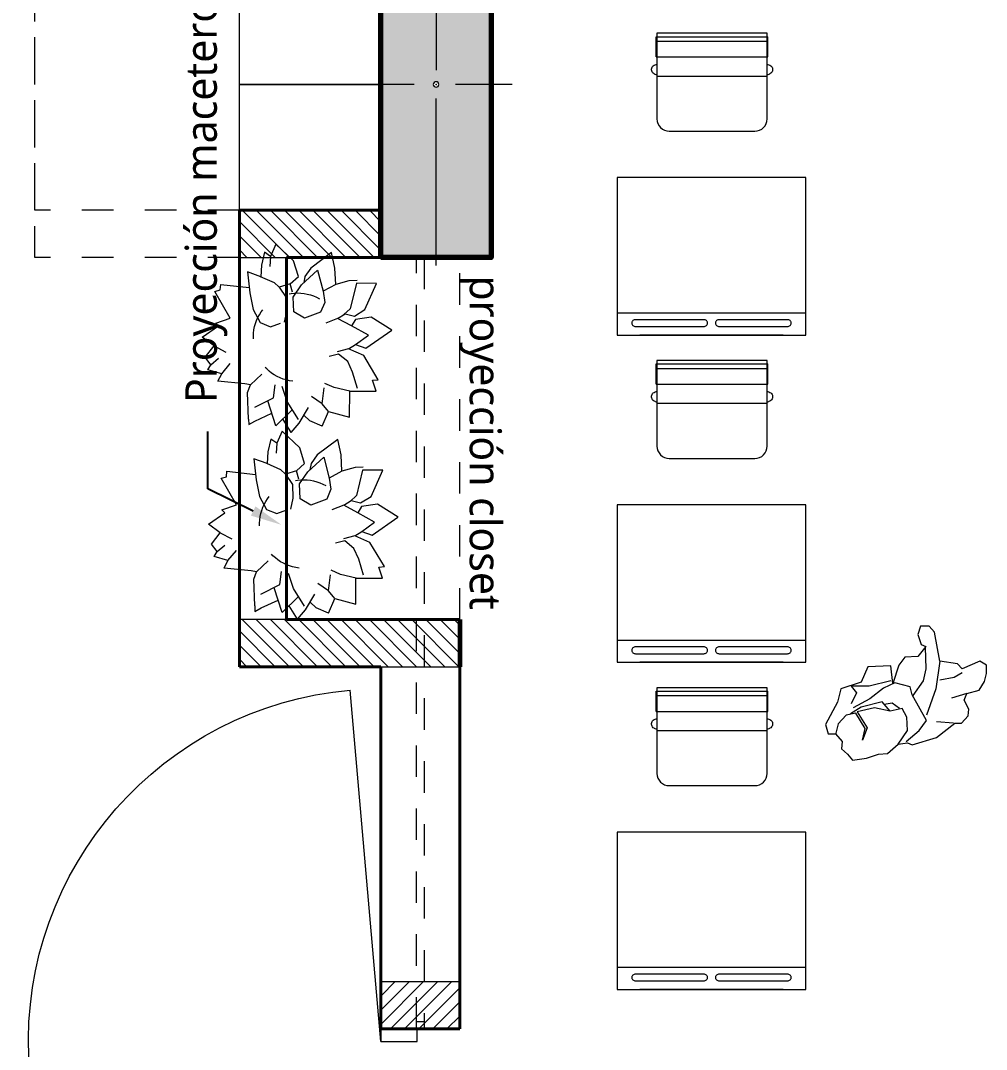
# Model space of a CAD drawing. Header units: millimetres. Extents: x 1 to 121, y 0 to 90.
# Drawn here: x 96.029 to 99.098, y 38.447 to 41.716 of the extents above; entities that cross this region are included whole.
import ezdxf
from ezdxf import colors
from ezdxf.entities.mleader import LeaderData, LeaderLine
from ezdxf.math import Vec2, Vec3

# ---------------------------------------------------------------- set-up
doc = ezdxf.new("R2010")
doc.units = ezdxf.units.MM
doc.linetypes.add('DASHED2', pattern=[0.375, 0.25, -0.125])
for name, color, linetype, lineweight in [('COLUMNAS 50', 32, 'Continuous', 70), ('COLUMNETASSS', 211, 'Continuous', 20), ('Cotas varias El', 253, 'Continuous', 13), ('Equipamiento SR', 23, 'Continuous', 0), ('GRAFO 0 BLANCO', 7, 'Continuous', 0), ('GRAFO01', 7, 'Continuous', 0), ('hatch COLUMNETAS', 251, 'Continuous', 0), ('Letras El', 9, 'Continuous', 5), ('letras sr', 7, 'Continuous', 5), ('muro bajo', 191, 'Continuous', 40), ('Muros el', 144, 'Continuous', 60), ('Puertas El', 21, 'Continuous', 15), ('Vanos', 140, 'Continuous', 5)]:
    doc.layers.add(name, color=color, linetype=linetype, lineweight=lineweight)
doc.layers.add('Mobiliario', color=7, linetype='Continuous', lineweight=0, true_color=0x7f7f7f)
doc.styles.add('Generales', font='trebuc.ttf', dxfattribs={"height": 0.1})

# ---------------------------------------------------------------- blocks, each defined once
blk = doc.blocks.new('A$C5A0F33B4')
at = {"layer": 'Puertas El', "linetype": 'Continuous'}
blk.add_line((1.12, 1.16), (1.2176, 2.2757), dxfattribs=at)
at = {"layer": 'Puertas El', "linetype": 'ByBlock'}
for p, q in [((1.005, 1.16), (1.005, 1.2)), ((1.005, 1.2), (1.12, 1.2)), ((1.12, 1.2), (1.005, 1.2)), ((1.12, 1.2), (1.12, 1.16)), ((1.12, 1.16), (1.005, 1.16)), ((1.005, 0), (1.005, 0.04)), ((1.005, 0.04), (1.12, 0.04)), ((1.12, 0.04), (1.12, 0)), ((1.12, 0), (1.005, 0)), ((1.12, 0), (1.005, 0)), ((1.12, 0), (1.005, 0))]:
    blk.add_line(p, q, dxfattribs=at)
blk.add_arc((1.12, 1.16), 1.12, 270, 85, dxfattribs=at)
blk = doc.blocks.new('Columna 1.10 x0.30')
at = {"true_color": 0xc7c8ca}
h = blk.add_hatch(color=9, dxfattribs=at)
h.dxf.hatch_style = 1
h.paths.add_polyline_path([(-234.8493, 113.8066), (-235.9493, 113.8066), (-235.9493, 113.4566), (-234.8493, 113.4566)])
h.paths.add_polyline_path([(-235.3906, 113.6316, -1), (-235.408, 113.6316, -1)], flags=16)
at = {"layer": 'COLUMNAS 50', "color": 1, "linetype": 'Continuous', "lineweight": 5}
for p, q in [((-235.3993, 113.8732), (-235.3993, 113.6932)), ((-235.9743, 113.6316), (-235.4443, 113.6316)), ((-234.8243, 113.6316), (-235.3543, 113.6316)), ((-235.3993, 113.5616), (-235.3993, 113.3816))]:
    blk.add_line(p, q, dxfattribs=at)
at = {"layer": 'COLUMNAS 50', "linetype": 'Continuous'}
blk.add_lwpolyline([(-235.9493, 113.4566), (-234.8493, 113.4566), (-234.8493, 113.8066), (-235.9493, 113.8066)], close=True, dxfattribs=at)
at = {"layer": 'COLUMNAS 50', "color": 1, "linetype": 'Continuous', "lineweight": 5}
blk.add_circle((-235.3993, 113.6316), 0.00871, dxfattribs=at)
blk.add_point((-235.3993, 113.6316), dxfattribs=at)
blk = doc.blocks.new('A$C4CA21B86')
at = {"layer": 'GRAFO01', "color": 251, "linetype": 'DASHED2', "lineweight": 9, "ltscale": 0.1}
for p, q in [((0.3198, 0.5977), (0.2943, 0.5682)), ((0.3198, 0.5977), (0.3462, 0.5551)), ((0.2206, 0.5784), (0.2008, 0.5316)), ((0.2206, 0.5784), (0.2601, 0.5614)), ((0.2601, 0.5614), (0.2795, 0.5434)), ((0.2943, 0.5682), (0.2645, 0.5182)), ((0.2967, 0.5564), (0.3321, 0.4995)), ((0.3679, 0.5763), (0.3168, 0.5265)), ((0.3679, 0.5763), (0.3932, 0.4975)), ((0.435, 0.5618), (0.3805, 0.5371)), ((0.4544, 0.573), (0.435, 0.5618)), ((0.4553, 0.5552), (0.4544, 0.573)), ((0.1342, 0.5496), (0.1337, 0.467)), ((0.2008, 0.5316), (0.1342, 0.5496)), ((0.2008, 0.5316), (0.2212, 0.507)), ((0.4553, 0.5552), (0.4585, 0.4705)), ((0.2212, 0.507), (0.2147, 0.4566)), ((0.2212, 0.507), (0.2545, 0.4841)), ((0.3321, 0.4995), (0.3483, 0.4523)), ((0.4355, 0.518), (0.3759, 0.4874)), ((0.1337, 0.467), (0.0492, 0.4669)), ((0.0492, 0.4669), (0.0608, 0.4322)), ((0.1092, 0.4579), (0.1248, 0.4067)), ((0.1335, 0.467), (0.183, 0.4555)), ((0.3759, 0.4874), (0.3701, 0.4463)), ((0.4585, 0.4705), (0.4492, 0.4466)), ((0.0608, 0.4322), (0.0433, 0.4303)), ((0.0433, 0.4303), (0.0891, 0.3537)), ((0.183, 0.4555), (0.2123, 0.4422)), ((0.4492, 0.4466), (0.4123, 0.4126)), ((0.4492, 0.4466), (0.4664, 0.4434)), ((0.4664, 0.4434), (0.5525, 0.4351)), ((0.5525, 0.4351), (0.5404, 0.4114)), ((0.1248, 0.4067), (0.1399, 0.3728)), ((0.5404, 0.4114), (0.5135, 0.3788)), ((0.5404, 0.4114), (0.5842, 0.3988)), ((0.5842, 0.3988), (0.5743, 0.3826)), ((0.1399, 0.3728), (0.1693, 0.349)), ((0.5743, 0.3826), (0.55, 0.362)), ((0.5743, 0.3826), (0.5923, 0.3592)), ((0.0824, 0.3301), (0, 0.2732)), ((0.1151, 0.3189), (0.0824, 0.3301)), ((0.0891, 0.3537), (0.1375, 0.3327)), ((0.1375, 0.3327), (0.1151, 0.3189)), ((0.1375, 0.3327), (0.1736, 0.342)), ((0.1693, 0.349), (0.1991, 0.3561)), ((0.5646, 0.3229), (0.5275, 0.3423)), ((0.5923, 0.3592), (0.5646, 0.3229)), ((0.1151, 0.3189), (0.0744, 0.289)), ((0.6024, 0.2956), (0.5502, 0.2595)), ((0.5646, 0.3229), (0.6024, 0.2956)), ((0, 0.2732), (0.0656, 0.2316)), ((0.0744, 0.289), (0.128, 0.2591)), ((0.3855, 0.2619), (0.3535, 0.2504)), ((0.4181, 0.2487), (0.3855, 0.2619)), ((0.0656, 0.2316), (0.1157, 0.2393)), ((0.1157, 0.2393), (0.128, 0.2591)), ((0.128, 0.2591), (0.1725, 0.2355)), ((0.1725, 0.2355), (0.1484, 0.2207)), ((0.1725, 0.2355), (0.2098, 0.2504)), ((0.2263, 0.2162), (0.2768, 0.2352)), ((0.2768, 0.2352), (0.3111, 0.215)), ((0.3344, 0.2132), (0.3421, 0.2475)), ((0.4402, 0.2075), (0.4181, 0.2487)), ((0.5593, 0.2504), (0.5134, 0.2343)), ((0.5134, 0.2343), (0.5617, 0.1499)), ((0.5502, 0.2595), (0.5593, 0.2504)), ((0.0852, 0.2075), (0.0486, 0.1244)), ((0.1187, 0.2282), (0.0852, 0.2075)), ((0.1124, 0.1241), (0.1317, 0.2048)), ((0.1484, 0.2207), (0.1187, 0.2282)), ((0.1317, 0.2048), (0.1524, 0.2232)), ((0.213, 0.1848), (0.2263, 0.2162)), ((0.3111, 0.215), (0.3129, 0.168)), ((0.3356, 0.1692), (0.3344, 0.2132)), ((0.4511, 0.1546), (0.4402, 0.2075)), ((0.2184, 0.1494), (0.213, 0.1848)), ((0.3129, 0.168), (0.2864, 0.1294)), ((0.3578, 0.1363), (0.3356, 0.1692)), ((0.1781, 0.1274), (0.2184, 0.1494)), ((0.2356, 0.0825), (0.2184, 0.1494)), ((0.3149, 0.1524), (0.3228, 0.1259)), ((0.3228, 0.1259), (0.3578, 0.1363)), ((0.3737, 0.122), (0.3578, 0.1363)), ((0.4582, 0.088), (0.4511, 0.1546)), ((0.5435, 0.1276), (0.4529, 0.1378)), ((0.5449, 0.145), (0.5435, 0.1276)), ((0.5617, 0.1499), (0.5449, 0.145)), ((0.0486, 0.1244), (0.1124, 0.1241)), ((0.1104, 0.1147), (0.1365, 0.1159)), ((0.1365, 0.1159), (0.1781, 0.1274)), ((0.1781, 0.1274), (0.1811, 0.0755)), ((0.2864, 0.1294), (0.2356, 0.0825)), ((0.2574, 0.0758), (0.2763, 0.1025)), ((0.2763, 0.1025), (0.2798, 0.1229)), ((0.3228, 0.1259), (0.2968, 0.1027)), ((0.2968, 0.1027), (0.3122, 0.0528)), ((0.4182, 0.1021), (0.3737, 0.122)), ((0.4134, 0.0661), (0.4158, 0.1031)), ((0.4158, 0.1031), (0.4582, 0.088)), ((0.1811, 0.0755), (0.1912, 0.0267)), ((0.1912, 0.0267), (0.2574, 0.0758)), ((0.3851, 0.0386), (0.3871, 0.0702)), ((0.404, 0.0255), (0.4134, 0.0661)), ((0.3122, 0.0528), (0.3685, 0)), ((0.3685, 0), (0.3851, 0.0386)), ((0.3851, 0.0386), (0.404, 0.0255))]:
    blk.add_line(p, q, dxfattribs=at)
at = {"layer": 'GRAFO01', "color": 251, "linetype": 'DASHED2', "lineweight": 9, "ltscale": 0.1, "extrusion": (0, 0, -1)}
blk.add_ellipse((0.2992, 0.2952), major_axis=(0.0994, 0.0994), ratio=1, start_param=-0.678369, end_param=2.877304, dxfattribs=at)
blk = doc.blocks.new('A$C3A47622C')
at = {"layer": 'Mobiliario', "linetype": 'Continuous'}
for p, q in [((0.0251, 0.3696), (0.0111, 0.3696)), ((0.0111, 0.015), (0.0111, 0.3696)), ((0.0752, 0.3696), (0.0251, 0.3696)), ((0.0251, 0.015), (0.0251, 0.3696)), ((0.0752, 0.015), (0.0752, 0.3696)), ((0.0983, 0.3673), (0.0987, 0.37)), ((0.0987, 0.37), (0.0997, 0.3732)), ((0.0997, 0.3732), (0.1012, 0.3762)), ((0.1012, 0.3762), (0.1031, 0.3788)), ((0.1031, 0.3788), (0.1053, 0.381)), ((0.1053, 0.381), (0.1079, 0.3828)), ((0.1079, 0.3828), (0.1107, 0.384)), ((0.1107, 0.384), (0.1136, 0.3846)), ((0.1136, 0.3846), (0.1165, 0.3846)), ((0.1165, 0.3846), (0.1194, 0.384)), ((0.1194, 0.384), (0.1222, 0.3828)), ((0.1222, 0.3828), (0.1248, 0.381)), ((0.1248, 0.381), (0.127, 0.3788)), ((0.127, 0.3788), (0.1289, 0.3762)), ((0.1289, 0.3762), (0.1297, 0.3747)), ((0.1297, 0.3747), (0.1333, 0.3673)), ((0.0752, 0.015), (0.0108, 0.015)), ((0.0987, 0.0146), (0.0983, 0.0173)), ((0.0997, 0.0113), (0.0987, 0.0146)), ((0.1012, 0.0084), (0.0997, 0.0113)), ((0.1031, 0.0057), (0.1012, 0.0084)), ((0.1053, 0.0035), (0.1031, 0.0057)), ((0.1079, 0.0018), (0.1053, 0.0035)), ((0.1107, 0.0006), (0.1079, 0.0018)), ((0.1136, 0), (0.1107, 0.0006)), ((0.1165, 0), (0.1136, 0)), ((0.1194, 0.0006), (0.1165, 0)), ((0.1222, 0.0018), (0.1194, 0.0006)), ((0.1248, 0.0035), (0.1222, 0.0018)), ((0.127, 0.0057), (0.1248, 0.0035)), ((0.1289, 0.0084), (0.127, 0.0057)), ((0.1297, 0.0099), (0.1289, 0.0084)), ((0.1333, 0.0173), (0.1297, 0.0099))]:
    blk.add_line(p, q, dxfattribs=at)
at = {"layer": 'Mobiliario'}
blk.add_line((0.1361, 0.0173), (0.1361, 0.3673), dxfattribs=at)
at = {"layer": 'Mobiliario', "linetype": 'Continuous'}
blk.add_lwpolyline([(0, 0.0173), (0.2722, 0.0173, 0.414214), (0.3111, 0.0562), (0.3111, 0.3284, 0.414214), (0.2722, 0.3673), (0, 0.3673), (0, 0.0173)], format="xyb", dxfattribs=at)

msp = doc.modelspace()

# ---------------------------------------------------------------- hatches: boundary and pattern name
at = {"layer": 'GRAFO 0 BLANCO'}
h = msp.add_hatch(dxfattribs=at)
h.set_pattern_fill('ANSI31', color=256, scale=0.01, angle=270)
h.set_pattern_definition([(315, (-74.441678, 291.313678), (0.0224506403, 0.0224506403), [])])
h.paths.add_polyline_path([(96.7241, 40.9628), (97.1741, 40.9628), (97.1741, 41.1128), (96.7241, 41.1128)])
h = msp.add_hatch(dxfattribs=at)
h.set_pattern_fill('ANSI31', color=256, scale=0.01, angle=270)
h.set_pattern_definition([(315, (-74.441676, 290.01368), (0.0224506403, 0.0224506403), [])])
h.paths.add_polyline_path([(96.7241, 39.6628), (97.4241, 39.6628), (97.4241, 39.8128), (96.7241, 39.8128)])
h = msp.add_hatch(dxfattribs=at)
h.set_pattern_fill('ANSI31', color=256, scale=0.01, angle=180)
h.set_pattern_definition([(225, (-52.554074, 176.167638), (0.0224506403, -0.0224506403), [])])
h.paths.add_polyline_path([(97.4242, 38.5128), (97.1742, 38.5128), (97.1742, 38.6628), (97.4242, 38.6628)])
at = {"layer": 'hatch COLUMNETAS'}
h = msp.add_hatch(dxfattribs=at)
h.set_pattern_fill('ANSI31', color=256, scale=0.01, angle=270)
h.set_pattern_definition([(315, (-74.441678, 291.313678), (0.0224506403, 0.0224506403), [])])
h.paths.add_polyline_path([(96.7241, 40.9628), (97.1741, 40.9628), (97.1741, 41.1128), (96.7241, 41.1128)])
h = msp.add_hatch(dxfattribs=at)
h.set_pattern_fill('ANSI31', color=256, scale=0.01, angle=270)
h.set_pattern_definition([(315, (-74.441676, 290.01368), (0.0224506403, 0.0224506403), [])])
h.paths.add_polyline_path([(96.7241, 39.6628), (97.4241, 39.6628), (97.4241, 39.8128), (96.7241, 39.8128)])
h = msp.add_hatch(dxfattribs=at)
h.set_pattern_fill('ANSI31', color=256, scale=0.01, angle=180)
h.set_pattern_definition([(225, (-52.554074, 176.167638), (0.0224506403, -0.0224506403), [])])
h.paths.add_polyline_path([(97.4242, 38.5128), (97.1742, 38.5128), (97.1742, 38.6628), (97.4242, 38.6628)])

# ---------------------------------------------------------------- linework, layer by layer
at = {"layer": 'COLUMNETASSS'}
for points in [[(97.1741, 40.9628), (97.1741, 41.1128), (96.7241, 41.1128), (96.7241, 40.9628)], [(97.1741, 40.9628), (97.1741, 41.1128), (96.7241, 41.1128), (96.7241, 40.9628)], [(97.4241, 39.6628), (97.4241, 39.8128), (96.7241, 39.8128), (96.7241, 39.6628)], [(97.4241, 39.6628), (97.4241, 39.8128), (96.7241, 39.8128), (96.7241, 39.6628)], [(97.4242, 38.5128), (97.1742, 38.5128), (97.1742, 38.6628), (97.4242, 38.6628)], [(97.4242, 38.5128), (97.1742, 38.5128), (97.1742, 38.6628), (97.4242, 38.6628)]]:
    msp.add_lwpolyline(points, close=True, dxfattribs=at)
at = {"layer": 'Equipamiento SR', "linetype": 'Continuous'}
for p, q in [((97.9241, 41.2166), (97.9241, 40.7166)), ((98.5241, 41.2166), (97.9241, 41.2166)), ((98.5241, 40.7166), (98.5241, 41.2166)), ((97.9241, 40.7871), (98.5241, 40.7871)), ((97.972, 40.7592), (97.9712, 40.7574)), ((97.9731, 40.7608), (97.972, 40.7592)), ((97.9745, 40.7623), (97.9731, 40.7608)), ((97.9762, 40.7635), (97.9745, 40.7623)), ((97.9781, 40.7644), (97.9762, 40.7635)), ((97.9802, 40.7651), (97.9781, 40.7644)), ((97.9824, 40.7654), (97.9802, 40.7651)), ((97.9835, 40.7654), (97.9824, 40.7654)), ((98.1988, 40.7654), (97.9835, 40.7654)), ((98.1999, 40.7654), (98.1988, 40.7654)), ((98.2021, 40.7651), (98.1999, 40.7654)), ((98.2042, 40.7644), (98.2021, 40.7651)), ((98.2061, 40.7635), (98.2042, 40.7644)), ((98.2078, 40.7623), (98.2061, 40.7635)), ((98.2092, 40.7608), (98.2078, 40.7623)), ((98.2103, 40.7592), (98.2092, 40.7608)), ((98.2111, 40.7574), (98.2103, 40.7592)), ((98.2379, 40.7592), (98.2372, 40.7574)), ((98.239, 40.7608), (98.2379, 40.7592)), ((98.2405, 40.7623), (98.239, 40.7608)), ((98.2422, 40.7635), (98.2405, 40.7623)), ((98.2441, 40.7644), (98.2422, 40.7635)), ((98.2462, 40.7651), (98.2441, 40.7644)), ((98.2484, 40.7654), (98.2462, 40.7651)), ((98.2495, 40.7654), (98.2484, 40.7654)), ((98.4648, 40.7654), (98.2495, 40.7654)), ((98.4659, 40.7654), (98.4648, 40.7654)), ((98.4681, 40.7651), (98.4659, 40.7654)), ((98.4702, 40.7644), (98.4681, 40.7651)), ((98.4721, 40.7635), (98.4702, 40.7644)), ((98.4738, 40.7623), (98.4721, 40.7635)), ((98.4752, 40.7608), (98.4738, 40.7623)), ((98.4763, 40.7592), (98.4752, 40.7608)), ((98.4771, 40.7574), (98.4763, 40.7592)), ((98.5091, 40.7871), (98.5091, 40.7867)), ((97.9712, 40.7574), (97.9708, 40.7555)), ((97.9708, 40.7555), (97.9708, 40.7536)), ((97.9708, 40.7536), (97.9712, 40.7517)), ((97.9712, 40.7517), (97.972, 40.75)), ((97.972, 40.75), (97.9731, 40.7483)), ((97.9731, 40.7483), (97.9745, 40.7469)), ((97.9745, 40.7469), (97.9762, 40.7456)), ((97.9762, 40.7456), (97.9781, 40.7447)), ((97.9781, 40.7447), (97.9802, 40.744)), ((97.9802, 40.744), (97.9824, 40.7437)), ((97.9824, 40.7437), (97.9835, 40.7437)), ((97.9835, 40.7437), (98.1988, 40.7437)), ((98.1988, 40.7437), (98.1999, 40.7437)), ((98.1999, 40.7437), (98.2021, 40.744)), ((98.2021, 40.744), (98.2042, 40.7447)), ((98.2042, 40.7447), (98.2061, 40.7456)), ((98.2061, 40.7456), (98.2078, 40.7469)), ((98.2078, 40.7469), (98.2092, 40.7483)), ((98.2092, 40.7483), (98.2103, 40.75)), ((98.2103, 40.75), (98.2111, 40.7517)), ((98.2115, 40.7555), (98.2111, 40.7574)), ((98.2111, 40.7517), (98.2115, 40.7536)), ((98.2115, 40.7536), (98.2115, 40.7555)), ((98.2372, 40.7574), (98.2368, 40.7555)), ((98.2368, 40.7555), (98.2368, 40.7536)), ((98.2368, 40.7536), (98.2372, 40.7517)), ((98.2372, 40.7517), (98.2379, 40.75)), ((98.2379, 40.75), (98.239, 40.7483)), ((98.239, 40.7483), (98.2405, 40.7469)), ((98.2405, 40.7469), (98.2422, 40.7456)), ((98.2422, 40.7456), (98.2441, 40.7447)), ((98.2441, 40.7447), (98.2462, 40.744)), ((98.2462, 40.744), (98.2484, 40.7437)), ((98.2484, 40.7437), (98.2495, 40.7437)), ((98.2495, 40.7437), (98.4648, 40.7437)), ((98.4648, 40.7437), (98.4659, 40.7437)), ((98.4659, 40.7437), (98.4681, 40.744)), ((98.4681, 40.744), (98.4702, 40.7447)), ((98.4702, 40.7447), (98.4721, 40.7456)), ((98.4721, 40.7456), (98.4738, 40.7469)), ((98.4738, 40.7469), (98.4752, 40.7483)), ((98.4752, 40.7483), (98.4763, 40.75)), ((98.4763, 40.75), (98.4771, 40.7517)), ((98.4774, 40.7555), (98.4771, 40.7574)), ((98.4771, 40.7517), (98.4774, 40.7536)), ((98.4774, 40.7536), (98.4774, 40.7555)), ((97.9241, 40.7166), (98.5241, 40.7166)), ((98.4521, 40.7166), (97.9961, 40.7166)), ((97.9241, 40.1772), (97.9241, 39.6772)), ((98.5241, 40.1772), (97.9241, 40.1772)), ((98.5241, 39.6772), (98.5241, 40.1772)), ((97.9241, 39.7477), (98.5241, 39.7477)), ((98.5091, 39.7477), (98.5091, 39.7472)), ((97.9712, 39.7179), (97.9708, 39.7161)), ((97.9708, 39.7161), (97.9708, 39.7142)), ((97.9708, 39.7142), (97.9712, 39.7123)), ((97.972, 39.7197), (97.9712, 39.7179)), ((97.9712, 39.7123), (97.972, 39.7105)), ((97.9731, 39.7214), (97.972, 39.7197)), ((97.9745, 39.7228), (97.9731, 39.7214)), ((97.9762, 39.724), (97.9745, 39.7228)), ((97.9781, 39.725), (97.9762, 39.724)), ((97.9802, 39.7256), (97.9781, 39.725)), ((97.9824, 39.726), (97.9802, 39.7256)), ((97.9835, 39.726), (97.9824, 39.726)), ((98.1988, 39.726), (97.9835, 39.726)), ((98.1999, 39.726), (98.1988, 39.726)), ((98.2021, 39.7256), (98.1999, 39.726)), ((98.2042, 39.725), (98.2021, 39.7256)), ((98.2061, 39.724), (98.2042, 39.725)), ((98.2078, 39.7228), (98.2061, 39.724)), ((98.2092, 39.7214), (98.2078, 39.7228)), ((98.2103, 39.7197), (98.2092, 39.7214)), ((98.2111, 39.7179), (98.2103, 39.7197)), ((98.2103, 39.7105), (98.2111, 39.7123)), ((98.2115, 39.7161), (98.2111, 39.7179)), ((98.2111, 39.7123), (98.2115, 39.7142)), ((98.2115, 39.7142), (98.2115, 39.7161)), ((98.2372, 39.7179), (98.2368, 39.7161)), ((98.2368, 39.7161), (98.2368, 39.7142)), ((98.2368, 39.7142), (98.2372, 39.7123)), ((98.2379, 39.7197), (98.2372, 39.7179)), ((98.2372, 39.7123), (98.2379, 39.7105)), ((98.239, 39.7214), (98.2379, 39.7197)), ((98.2405, 39.7228), (98.239, 39.7214)), ((98.2422, 39.724), (98.2405, 39.7228)), ((98.2441, 39.725), (98.2422, 39.724)), ((98.2462, 39.7256), (98.2441, 39.725)), ((98.2484, 39.726), (98.2462, 39.7256)), ((98.2495, 39.726), (98.2484, 39.726)), ((98.4648, 39.726), (98.2495, 39.726)), ((98.4659, 39.726), (98.4648, 39.726)), ((98.4681, 39.7256), (98.4659, 39.726)), ((98.4702, 39.725), (98.4681, 39.7256)), ((98.4721, 39.724), (98.4702, 39.725)), ((98.4738, 39.7228), (98.4721, 39.724)), ((98.4752, 39.7214), (98.4738, 39.7228)), ((98.4763, 39.7197), (98.4752, 39.7214)), ((98.4771, 39.7179), (98.4763, 39.7197)), ((98.4763, 39.7105), (98.4771, 39.7123)), ((98.4774, 39.7161), (98.4771, 39.7179)), ((98.4771, 39.7123), (98.4774, 39.7142)), ((98.4774, 39.7142), (98.4774, 39.7161)), ((97.972, 39.7105), (97.9731, 39.7089)), ((97.9731, 39.7089), (97.9745, 39.7074)), ((97.9745, 39.7074), (97.9762, 39.7062)), ((97.9762, 39.7062), (97.9781, 39.7053)), ((97.9781, 39.7053), (97.9802, 39.7046)), ((97.9802, 39.7046), (97.9824, 39.7043)), ((97.9824, 39.7043), (97.9835, 39.7043)), ((97.9835, 39.7043), (98.1988, 39.7043)), ((98.1988, 39.7043), (98.1999, 39.7043)), ((98.1999, 39.7043), (98.2021, 39.7046)), ((98.2021, 39.7046), (98.2042, 39.7053)), ((98.2042, 39.7053), (98.2061, 39.7062)), ((98.2061, 39.7062), (98.2078, 39.7074)), ((98.2078, 39.7074), (98.2092, 39.7089)), ((98.2092, 39.7089), (98.2103, 39.7105)), ((98.2379, 39.7105), (98.239, 39.7089)), ((98.239, 39.7089), (98.2405, 39.7074)), ((98.2405, 39.7074), (98.2422, 39.7062)), ((98.2422, 39.7062), (98.2441, 39.7053)), ((98.2441, 39.7053), (98.2462, 39.7046)), ((98.2462, 39.7046), (98.2484, 39.7043)), ((98.2484, 39.7043), (98.2495, 39.7043)), ((98.2495, 39.7043), (98.4648, 39.7043)), ((98.4648, 39.7043), (98.4659, 39.7043)), ((98.4659, 39.7043), (98.4681, 39.7046)), ((98.4681, 39.7046), (98.4702, 39.7053)), ((98.4702, 39.7053), (98.4721, 39.7062)), ((98.4721, 39.7062), (98.4738, 39.7074)), ((98.4738, 39.7074), (98.4752, 39.7089)), ((98.4752, 39.7089), (98.4763, 39.7105)), ((97.9241, 39.6772), (98.5241, 39.6772)), ((98.4521, 39.6772), (97.9961, 39.6772)), ((97.9241, 39.1378), (97.9241, 38.6378)), ((98.5241, 39.1378), (97.9241, 39.1378)), ((98.5241, 38.6378), (98.5241, 39.1378)), ((97.9241, 38.7082), (98.5241, 38.7082)), ((98.5091, 38.7082), (98.5091, 38.7078)), ((97.9712, 38.6785), (97.9708, 38.6767)), ((97.9708, 38.6767), (97.9708, 38.6748)), ((97.9708, 38.6748), (97.9712, 38.6729)), ((97.972, 38.6803), (97.9712, 38.6785)), ((97.9712, 38.6729), (97.972, 38.6711)), ((97.9731, 38.682), (97.972, 38.6803)), ((97.972, 38.6711), (97.9731, 38.6695)), ((97.9745, 38.6834), (97.9731, 38.682)), ((97.9731, 38.6695), (97.9745, 38.668)), ((97.9762, 38.6846), (97.9745, 38.6834)), ((97.9745, 38.668), (97.9762, 38.6668)), ((97.9781, 38.6856), (97.9762, 38.6846)), ((97.9762, 38.6668), (97.9781, 38.6658)), ((97.9802, 38.6862), (97.9781, 38.6856)), ((97.9781, 38.6658), (97.9802, 38.6652)), ((97.9824, 38.6866), (97.9802, 38.6862)), ((97.9835, 38.6866), (97.9824, 38.6866)), ((98.1988, 38.6866), (97.9835, 38.6866)), ((98.1999, 38.6866), (98.1988, 38.6866)), ((98.2021, 38.6862), (98.1999, 38.6866)), ((98.2042, 38.6856), (98.2021, 38.6862)), ((98.2021, 38.6652), (98.2042, 38.6658)), ((98.2061, 38.6846), (98.2042, 38.6856)), ((98.2042, 38.6658), (98.2061, 38.6668)), ((98.2078, 38.6834), (98.2061, 38.6846)), ((98.2061, 38.6668), (98.2078, 38.668)), ((98.2092, 38.682), (98.2078, 38.6834)), ((98.2078, 38.668), (98.2092, 38.6695)), ((98.2103, 38.6803), (98.2092, 38.682)), ((98.2092, 38.6695), (98.2103, 38.6711)), ((98.2111, 38.6785), (98.2103, 38.6803)), ((98.2103, 38.6711), (98.2111, 38.6729)), ((98.2115, 38.6767), (98.2111, 38.6785)), ((98.2111, 38.6729), (98.2115, 38.6748)), ((98.2115, 38.6748), (98.2115, 38.6767)), ((98.2372, 38.6785), (98.2368, 38.6767)), ((98.2368, 38.6767), (98.2368, 38.6748)), ((98.2368, 38.6748), (98.2372, 38.6729)), ((98.2379, 38.6803), (98.2372, 38.6785)), ((98.2372, 38.6729), (98.2379, 38.6711)), ((98.239, 38.682), (98.2379, 38.6803)), ((98.2379, 38.6711), (98.239, 38.6695)), ((98.2405, 38.6834), (98.239, 38.682)), ((98.239, 38.6695), (98.2405, 38.668)), ((98.2422, 38.6846), (98.2405, 38.6834)), ((98.2405, 38.668), (98.2422, 38.6668)), ((98.2441, 38.6856), (98.2422, 38.6846)), ((98.2422, 38.6668), (98.2441, 38.6658)), ((98.2462, 38.6862), (98.2441, 38.6856)), ((98.2441, 38.6658), (98.2462, 38.6652)), ((98.2484, 38.6866), (98.2462, 38.6862)), ((98.2495, 38.6866), (98.2484, 38.6866)), ((98.4648, 38.6866), (98.2495, 38.6866)), ((98.4659, 38.6866), (98.4648, 38.6866)), ((98.4681, 38.6862), (98.4659, 38.6866)), ((98.4702, 38.6856), (98.4681, 38.6862)), ((98.4681, 38.6652), (98.4702, 38.6658)), ((98.4721, 38.6846), (98.4702, 38.6856)), ((98.4702, 38.6658), (98.4721, 38.6668)), ((98.4738, 38.6834), (98.4721, 38.6846)), ((98.4721, 38.6668), (98.4738, 38.668)), ((98.4752, 38.682), (98.4738, 38.6834)), ((98.4738, 38.668), (98.4752, 38.6695)), ((98.4763, 38.6803), (98.4752, 38.682)), ((98.4752, 38.6695), (98.4763, 38.6711)), ((98.4771, 38.6785), (98.4763, 38.6803)), ((98.4763, 38.6711), (98.4771, 38.6729)), ((98.4774, 38.6767), (98.4771, 38.6785)), ((98.4771, 38.6729), (98.4774, 38.6748)), ((98.4774, 38.6748), (98.4774, 38.6767)), ((97.9241, 38.6378), (98.5241, 38.6378)), ((97.9802, 38.6652), (97.9824, 38.6649)), ((97.9824, 38.6649), (97.9835, 38.6649)), ((97.9835, 38.6649), (98.1988, 38.6649)), ((98.4521, 38.6378), (97.9961, 38.6378)), ((98.1988, 38.6649), (98.1999, 38.6649)), ((98.1999, 38.6649), (98.2021, 38.6652)), ((98.2462, 38.6652), (98.2484, 38.6649)), ((98.2484, 38.6649), (98.2495, 38.6649)), ((98.2495, 38.6649), (98.4648, 38.6649)), ((98.4648, 38.6649), (98.4659, 38.6649)), ((98.4659, 38.6649), (98.4681, 38.6652))]:
    msp.add_line(p, q, dxfattribs=at)
at = {"layer": 'Equipamiento SR'}
for p, q in [((98.8879, 39.7914), (98.8793, 39.7658)), ((98.9157, 39.7914), (98.8879, 39.7914)), ((98.9328, 39.7722), (98.9157, 39.7914)), ((98.8793, 39.7658), (98.89, 39.7337)), ((98.95, 39.6802), (98.9328, 39.7722)), ((98.905, 39.7273), (98.8793, 39.6952)), ((98.89, 39.7337), (98.905, 39.7273)), ((98.9029, 39.7251), (98.905, 39.6567)), ((98.8387, 39.6931), (98.8194, 39.6674)), ((98.8793, 39.6952), (98.8387, 39.6931)), ((98.95, 39.6802), (98.9371, 39.5925)), ((99.0056, 39.6717), (98.95, 39.6802)), ((99.0762, 39.6802), (99.0206, 39.6567)), ((99.0976, 39.6674), (99.0762, 39.6802)), ((98.7209, 39.6631), (98.6995, 39.6139)), ((98.7937, 39.6653), (98.7209, 39.6631)), ((98.8001, 39.6096), (98.7937, 39.6653)), ((98.8194, 39.6674), (98.8001, 39.6096)), ((98.905, 39.6567), (98.8964, 39.6182)), ((99.0206, 39.6567), (99.0056, 39.6717)), ((99.0976, 39.6417), (99.0976, 39.6674)), ((98.6995, 39.6139), (98.6353, 39.5925)), ((98.7937, 39.6182), (98.7252, 39.6011)), ((98.8964, 39.6182), (98.8643, 39.5711)), ((98.9949, 39.6289), (98.95, 39.6203)), ((99.0206, 39.6439), (98.9949, 39.6289)), ((99.0741, 39.5883), (99.0912, 39.6161)), ((99.0912, 39.6161), (99.0976, 39.6417)), ((98.6353, 39.5925), (98.6246, 39.5498)), ((98.7252, 39.6011), (98.6674, 39.6011)), ((98.6674, 39.6011), (98.6845, 39.5797)), ((98.7702, 39.5947), (98.7274, 39.5604)), ((98.8065, 39.6118), (98.7702, 39.5947)), ((98.8558, 39.5989), (98.8065, 39.6118)), ((98.8622, 39.5733), (98.8558, 39.5989)), ((98.9371, 39.5925), (98.9071, 39.5091)), ((99.0356, 39.5776), (99.0741, 39.5883)), ((98.6246, 39.5498), (98.5861, 39.4792)), ((98.6845, 39.5797), (98.6674, 39.5455)), ((98.7274, 39.5604), (98.6738, 39.5326)), ((98.7659, 39.5519), (98.6995, 39.5348)), ((98.7916, 39.5219), (98.7659, 39.5519)), ((98.9071, 39.492), (98.8622, 39.5733)), ((99.0356, 39.5776), (98.9863, 39.5626)), ((99.027, 39.5562), (99.0356, 39.5776)), ((99.042, 39.5284), (99.027, 39.5562)), ((98.6824, 39.5155), (98.6524, 39.5091)), ((98.6995, 39.5348), (98.6653, 39.5134)), ((98.7124, 39.4663), (98.6824, 39.5155)), ((98.7423, 39.5326), (98.6867, 39.5198)), ((98.6867, 39.5198), (98.7188, 39.4685)), ((98.7916, 39.5219), (98.7423, 39.5326)), ((98.798, 39.5476), (98.7723, 39.5433)), ((98.8301, 39.5305), (98.7916, 39.5219)), ((98.8215, 39.5305), (98.798, 39.5476)), ((98.8451, 39.5027), (98.8301, 39.5305)), ((99.0398, 39.507), (99.042, 39.5284)), ((98.6524, 39.5091), (98.6268, 39.4813)), ((98.8472, 39.4599), (98.8451, 39.5027)), ((98.8836, 39.4599), (98.9071, 39.492)), ((98.9928, 39.4834), (98.9392, 39.4877)), ((98.9392, 39.4385), (98.997, 39.4834)), ((98.997, 39.4834), (99.0184, 39.4834)), ((99.0184, 39.4834), (99.0398, 39.507)), ((98.5861, 39.4792), (98.5946, 39.4492)), ((98.6268, 39.4813), (98.6182, 39.4471)), ((98.7188, 39.4685), (98.7038, 39.43)), ((98.7038, 39.43), (98.7124, 39.4663)), ((98.8172, 39.4171), (98.8472, 39.4599)), ((98.8429, 39.4257), (98.8836, 39.4599)), ((98.5946, 39.4492), (98.6182, 39.4492)), ((98.6182, 39.4492), (98.6396, 39.4257)), ((98.6396, 39.4257), (98.6375, 39.4022)), ((98.8172, 39.4171), (98.8472, 39.4214)), ((98.8472, 39.4214), (98.8622, 39.415)), ((98.8622, 39.415), (98.9392, 39.4385)), ((98.6375, 39.4022), (98.6567, 39.3851)), ((98.6567, 39.3851), (98.6717, 39.3658)), ((98.7166, 39.3722), (98.7552, 39.3851)), ((98.7552, 39.3851), (98.783, 39.3872)), ((98.783, 39.3872), (98.8172, 39.4171)), ((98.6717, 39.3658), (98.7166, 39.3722))]:
    msp.add_line(p, q, dxfattribs=at)
for points in [[(97.1741, 41.5128), (96.7241, 41.5128), (96.7241, 41.9128), (97.1741, 41.9128)], [(97.1741, 41.5128), (96.7241, 41.5128), (96.7241, 41.9128), (97.1741, 41.9128)], [(97.1741, 41.1128), (96.7241, 41.1128), (96.7241, 41.5128), (97.1741, 41.5128)], [(97.1741, 41.1128), (96.7241, 41.1128), (96.7241, 41.5128), (97.1741, 41.5128)]]:
    msp.add_lwpolyline(points, dxfattribs=at)
at = {"layer": 'GRAFO01', "color": 251, "linetype": 'DASHED2', "lineweight": 9, "ltscale": 0.4}
for p, q in [((96.0741, 41.1128), (96.0741, 45.1128)), ((96.0741, 40.9628), (96.0741, 45.1128)), ((96.7241, 41.1128), (96.0741, 41.1128)), ((96.7241, 40.9628), (96.0741, 40.9628))]:
    msp.add_line(p, q, dxfattribs=at)
at = {"layer": 'Mobiliario', "linetype": 'Continuous', "lineweight": 0}
for p, q in [((97.9241, 41.2166), (97.9241, 40.7166)), ((98.5241, 41.2166), (97.9241, 41.2166)), ((98.5241, 40.7166), (98.5241, 41.2166)), ((97.9241, 40.7871), (98.5241, 40.7871)), ((97.9719, 40.7592), (97.9712, 40.7574)), ((97.9731, 40.7608), (97.9719, 40.7592)), ((97.9745, 40.7623), (97.9731, 40.7608)), ((97.9762, 40.7635), (97.9745, 40.7623)), ((97.9781, 40.7644), (97.9762, 40.7635)), ((97.9802, 40.7651), (97.9781, 40.7644)), ((97.9824, 40.7654), (97.9802, 40.7651)), ((97.9835, 40.7654), (97.9824, 40.7654)), ((98.1988, 40.7654), (97.9835, 40.7654)), ((98.1999, 40.7654), (98.1988, 40.7654)), ((98.2021, 40.7651), (98.1999, 40.7654)), ((98.2042, 40.7644), (98.2021, 40.7651)), ((98.2061, 40.7635), (98.2042, 40.7644)), ((98.2078, 40.7623), (98.2061, 40.7635)), ((98.2092, 40.7608), (98.2078, 40.7623)), ((98.2103, 40.7592), (98.2092, 40.7608)), ((98.2111, 40.7574), (98.2103, 40.7592)), ((98.2379, 40.7592), (98.2372, 40.7574)), ((98.239, 40.7608), (98.2379, 40.7592)), ((98.2405, 40.7623), (98.239, 40.7608)), ((98.2422, 40.7635), (98.2405, 40.7623)), ((98.2441, 40.7644), (98.2422, 40.7635)), ((98.2462, 40.7651), (98.2441, 40.7644)), ((98.2483, 40.7654), (98.2462, 40.7651)), ((98.2494, 40.7654), (98.2483, 40.7654)), ((98.4648, 40.7654), (98.2494, 40.7654)), ((98.4659, 40.7654), (98.4648, 40.7654)), ((98.4681, 40.7651), (98.4659, 40.7654)), ((98.4701, 40.7644), (98.4681, 40.7651)), ((98.4721, 40.7635), (98.4701, 40.7644)), ((98.4738, 40.7623), (98.4721, 40.7635)), ((98.4752, 40.7608), (98.4738, 40.7623)), ((98.4763, 40.7592), (98.4752, 40.7608)), ((98.477, 40.7574), (98.4763, 40.7592)), ((98.5091, 40.7871), (98.5091, 40.7867)), ((97.9712, 40.7574), (97.9708, 40.7555)), ((97.9708, 40.7555), (97.9708, 40.7536)), ((97.9708, 40.7536), (97.9712, 40.7517)), ((97.9712, 40.7517), (97.9719, 40.75)), ((97.9719, 40.75), (97.9731, 40.7483)), ((97.9731, 40.7483), (97.9745, 40.7469)), ((97.9745, 40.7469), (97.9762, 40.7456)), ((97.9762, 40.7456), (97.9781, 40.7447)), ((97.9781, 40.7447), (97.9802, 40.744)), ((97.9802, 40.744), (97.9824, 40.7437)), ((97.9824, 40.7437), (97.9835, 40.7437)), ((97.9835, 40.7437), (98.1988, 40.7437)), ((98.1988, 40.7437), (98.1999, 40.7437)), ((98.1999, 40.7437), (98.2021, 40.744)), ((98.2021, 40.744), (98.2042, 40.7447)), ((98.2042, 40.7447), (98.2061, 40.7456)), ((98.2061, 40.7456), (98.2078, 40.7469)), ((98.2078, 40.7469), (98.2092, 40.7483)), ((98.2092, 40.7483), (98.2103, 40.75)), ((98.2103, 40.75), (98.2111, 40.7517)), ((98.2114, 40.7555), (98.2111, 40.7574)), ((98.2111, 40.7517), (98.2114, 40.7536)), ((98.2114, 40.7536), (98.2114, 40.7555)), ((98.2372, 40.7574), (98.2368, 40.7555)), ((98.2368, 40.7555), (98.2368, 40.7536)), ((98.2368, 40.7536), (98.2372, 40.7517)), ((98.2372, 40.7517), (98.2379, 40.75)), ((98.2379, 40.75), (98.239, 40.7483)), ((98.239, 40.7483), (98.2405, 40.7469)), ((98.2405, 40.7469), (98.2422, 40.7456)), ((98.2422, 40.7456), (98.2441, 40.7447)), ((98.2441, 40.7447), (98.2462, 40.744)), ((98.2462, 40.744), (98.2483, 40.7437)), ((98.2483, 40.7437), (98.2494, 40.7437)), ((98.2494, 40.7437), (98.4648, 40.7437)), ((98.4648, 40.7437), (98.4659, 40.7437)), ((98.4659, 40.7437), (98.4681, 40.744)), ((98.4681, 40.744), (98.4701, 40.7447)), ((98.4701, 40.7447), (98.4721, 40.7456)), ((98.4721, 40.7456), (98.4738, 40.7469)), ((98.4738, 40.7469), (98.4752, 40.7483)), ((98.4752, 40.7483), (98.4763, 40.75)), ((98.4763, 40.75), (98.477, 40.7517)), ((98.4774, 40.7555), (98.477, 40.7574)), ((98.477, 40.7517), (98.4774, 40.7536)), ((98.4774, 40.7536), (98.4774, 40.7555)), ((97.9241, 40.7166), (98.5241, 40.7166)), ((98.4521, 40.7166), (97.9961, 40.7166)), ((97.9241, 40.1772), (97.9241, 39.6772)), ((98.5241, 40.1772), (97.9241, 40.1772)), ((98.5241, 39.6772), (98.5241, 40.1772)), ((97.9241, 39.7477), (98.5241, 39.7477)), ((98.5091, 39.7477), (98.5091, 39.7472)), ((97.9712, 39.7179), (97.9708, 39.7161)), ((97.9708, 39.7161), (97.9708, 39.7142)), ((97.9708, 39.7142), (97.9712, 39.7123)), ((97.9719, 39.7197), (97.9712, 39.7179)), ((97.9712, 39.7123), (97.9719, 39.7105)), ((97.9731, 39.7214), (97.9719, 39.7197)), ((97.9745, 39.7228), (97.9731, 39.7214)), ((97.9762, 39.724), (97.9745, 39.7228)), ((97.9781, 39.725), (97.9762, 39.724)), ((97.9802, 39.7256), (97.9781, 39.725)), ((97.9824, 39.726), (97.9802, 39.7256)), ((97.9835, 39.726), (97.9824, 39.726)), ((98.1988, 39.726), (97.9835, 39.726)), ((98.1999, 39.726), (98.1988, 39.726)), ((98.2021, 39.7256), (98.1999, 39.726)), ((98.2042, 39.725), (98.2021, 39.7256)), ((98.2061, 39.724), (98.2042, 39.725)), ((98.2078, 39.7228), (98.2061, 39.724)), ((98.2092, 39.7214), (98.2078, 39.7228)), ((98.2103, 39.7197), (98.2092, 39.7214)), ((98.2111, 39.7179), (98.2103, 39.7197)), ((98.2103, 39.7105), (98.2111, 39.7123)), ((98.2114, 39.7161), (98.2111, 39.7179)), ((98.2111, 39.7123), (98.2114, 39.7142)), ((98.2114, 39.7142), (98.2114, 39.7161)), ((98.2372, 39.7179), (98.2368, 39.7161)), ((98.2368, 39.7161), (98.2368, 39.7142)), ((98.2368, 39.7142), (98.2372, 39.7123)), ((98.2379, 39.7197), (98.2372, 39.7179)), ((98.2372, 39.7123), (98.2379, 39.7105)), ((98.239, 39.7214), (98.2379, 39.7197)), ((98.2405, 39.7228), (98.239, 39.7214)), ((98.2422, 39.724), (98.2405, 39.7228)), ((98.2441, 39.725), (98.2422, 39.724)), ((98.2462, 39.7256), (98.2441, 39.725)), ((98.2483, 39.726), (98.2462, 39.7256)), ((98.2494, 39.726), (98.2483, 39.726)), ((98.4648, 39.726), (98.2494, 39.726)), ((98.4659, 39.726), (98.4648, 39.726)), ((98.4681, 39.7256), (98.4659, 39.726)), ((98.4701, 39.725), (98.4681, 39.7256)), ((98.4721, 39.724), (98.4701, 39.725)), ((98.4738, 39.7228), (98.4721, 39.724)), ((98.4752, 39.7214), (98.4738, 39.7228)), ((98.4763, 39.7197), (98.4752, 39.7214)), ((98.477, 39.7179), (98.4763, 39.7197)), ((98.4763, 39.7105), (98.477, 39.7123)), ((98.4774, 39.7161), (98.477, 39.7179)), ((98.477, 39.7123), (98.4774, 39.7142)), ((98.4774, 39.7142), (98.4774, 39.7161)), ((97.9719, 39.7105), (97.9731, 39.7089)), ((97.9731, 39.7089), (97.9745, 39.7074)), ((97.9745, 39.7074), (97.9762, 39.7062)), ((97.9762, 39.7062), (97.9781, 39.7053)), ((97.9781, 39.7053), (97.9802, 39.7046)), ((97.9802, 39.7046), (97.9824, 39.7043)), ((97.9824, 39.7043), (97.9835, 39.7043)), ((97.9835, 39.7043), (98.1988, 39.7043)), ((98.1988, 39.7043), (98.1999, 39.7043)), ((98.1999, 39.7043), (98.2021, 39.7046)), ((98.2021, 39.7046), (98.2042, 39.7053)), ((98.2042, 39.7053), (98.2061, 39.7062)), ((98.2061, 39.7062), (98.2078, 39.7074)), ((98.2078, 39.7074), (98.2092, 39.7089)), ((98.2092, 39.7089), (98.2103, 39.7105)), ((98.2379, 39.7105), (98.239, 39.7089)), ((98.239, 39.7089), (98.2405, 39.7074)), ((98.2405, 39.7074), (98.2422, 39.7062)), ((98.2422, 39.7062), (98.2441, 39.7053)), ((98.2441, 39.7053), (98.2462, 39.7046)), ((98.2462, 39.7046), (98.2483, 39.7043)), ((98.2483, 39.7043), (98.2494, 39.7043)), ((98.2494, 39.7043), (98.4648, 39.7043)), ((98.4648, 39.7043), (98.4659, 39.7043)), ((98.4659, 39.7043), (98.4681, 39.7046)), ((98.4681, 39.7046), (98.4701, 39.7053)), ((98.4701, 39.7053), (98.4721, 39.7062)), ((98.4721, 39.7062), (98.4738, 39.7074)), ((98.4738, 39.7074), (98.4752, 39.7089)), ((98.4752, 39.7089), (98.4763, 39.7105)), ((97.9241, 39.6772), (98.5241, 39.6772)), ((98.4521, 39.6772), (97.9961, 39.6772)), ((97.9241, 39.1378), (97.9241, 38.6378)), ((98.5241, 39.1378), (97.9241, 39.1378)), ((98.5241, 38.6378), (98.5241, 39.1378)), ((97.9241, 38.7082), (98.5241, 38.7082)), ((98.5091, 38.7082), (98.5091, 38.7078)), ((97.9712, 38.6785), (97.9708, 38.6767)), ((97.9708, 38.6767), (97.9708, 38.6748)), ((97.9708, 38.6748), (97.9712, 38.6729)), ((97.9719, 38.6803), (97.9712, 38.6785)), ((97.9712, 38.6729), (97.9719, 38.6711)), ((97.9731, 38.682), (97.9719, 38.6803)), ((97.9719, 38.6711), (97.9731, 38.6695)), ((97.9745, 38.6834), (97.9731, 38.682)), ((97.9731, 38.6695), (97.9745, 38.668)), ((97.9762, 38.6846), (97.9745, 38.6834)), ((97.9745, 38.668), (97.9762, 38.6668)), ((97.9781, 38.6856), (97.9762, 38.6846)), ((97.9762, 38.6668), (97.9781, 38.6658)), ((97.9802, 38.6862), (97.9781, 38.6856)), ((97.9781, 38.6658), (97.9802, 38.6652)), ((97.9824, 38.6866), (97.9802, 38.6862)), ((97.9835, 38.6866), (97.9824, 38.6866)), ((98.1988, 38.6866), (97.9835, 38.6866)), ((98.1999, 38.6866), (98.1988, 38.6866)), ((98.2021, 38.6862), (98.1999, 38.6866)), ((98.2042, 38.6856), (98.2021, 38.6862)), ((98.2021, 38.6652), (98.2042, 38.6658)), ((98.2061, 38.6846), (98.2042, 38.6856)), ((98.2042, 38.6658), (98.2061, 38.6668)), ((98.2078, 38.6834), (98.2061, 38.6846)), ((98.2061, 38.6668), (98.2078, 38.668)), ((98.2092, 38.682), (98.2078, 38.6834)), ((98.2078, 38.668), (98.2092, 38.6695)), ((98.2103, 38.6803), (98.2092, 38.682)), ((98.2092, 38.6695), (98.2103, 38.6711)), ((98.2111, 38.6785), (98.2103, 38.6803)), ((98.2103, 38.6711), (98.2111, 38.6729)), ((98.2114, 38.6767), (98.2111, 38.6785)), ((98.2111, 38.6729), (98.2114, 38.6748)), ((98.2114, 38.6748), (98.2114, 38.6767)), ((98.2372, 38.6785), (98.2368, 38.6767)), ((98.2368, 38.6767), (98.2368, 38.6748)), ((98.2368, 38.6748), (98.2372, 38.6729)), ((98.2379, 38.6803), (98.2372, 38.6785)), ((98.2372, 38.6729), (98.2379, 38.6711)), ((98.239, 38.682), (98.2379, 38.6803)), ((98.2379, 38.6711), (98.239, 38.6695)), ((98.2405, 38.6834), (98.239, 38.682)), ((98.239, 38.6695), (98.2405, 38.668)), ((98.2422, 38.6846), (98.2405, 38.6834)), ((98.2405, 38.668), (98.2422, 38.6668)), ((98.2441, 38.6856), (98.2422, 38.6846)), ((98.2422, 38.6668), (98.2441, 38.6658)), ((98.2462, 38.6862), (98.2441, 38.6856)), ((98.2441, 38.6658), (98.2462, 38.6652)), ((98.2483, 38.6866), (98.2462, 38.6862)), ((98.2494, 38.6866), (98.2483, 38.6866)), ((98.4648, 38.6866), (98.2494, 38.6866)), ((98.4659, 38.6866), (98.4648, 38.6866)), ((98.4681, 38.6862), (98.4659, 38.6866)), ((98.4701, 38.6856), (98.4681, 38.6862)), ((98.4681, 38.6652), (98.4701, 38.6658)), ((98.4721, 38.6846), (98.4701, 38.6856)), ((98.4701, 38.6658), (98.4721, 38.6668)), ((98.4738, 38.6834), (98.4721, 38.6846)), ((98.4721, 38.6668), (98.4738, 38.668)), ((98.4752, 38.682), (98.4738, 38.6834)), ((98.4738, 38.668), (98.4752, 38.6695)), ((98.4763, 38.6803), (98.4752, 38.682)), ((98.4752, 38.6695), (98.4763, 38.6711)), ((98.477, 38.6785), (98.4763, 38.6803)), ((98.4763, 38.6711), (98.477, 38.6729)), ((98.4774, 38.6767), (98.477, 38.6785)), ((98.477, 38.6729), (98.4774, 38.6748)), ((98.4774, 38.6748), (98.4774, 38.6767)), ((97.9241, 38.6378), (98.5241, 38.6378)), ((97.9802, 38.6652), (97.9824, 38.6649)), ((97.9824, 38.6649), (97.9835, 38.6649)), ((97.9835, 38.6649), (98.1988, 38.6649)), ((98.4521, 38.6378), (97.9961, 38.6378)), ((98.1988, 38.6649), (98.1999, 38.6649)), ((98.1999, 38.6649), (98.2021, 38.6652)), ((98.2462, 38.6652), (98.2483, 38.6649)), ((98.2483, 38.6649), (98.2494, 38.6649)), ((98.2494, 38.6649), (98.4648, 38.6649)), ((98.4648, 38.6649), (98.4659, 38.6649)), ((98.4659, 38.6649), (98.4681, 38.6652))]:
    msp.add_line(p, q, dxfattribs=at)
at = {"layer": 'Mobiliario', "lineweight": 0}
for p, q in [((98.8879, 39.7914), (98.8793, 39.7658)), ((98.9157, 39.7914), (98.8879, 39.7914)), ((98.9328, 39.7722), (98.9157, 39.7914)), ((98.8793, 39.7658), (98.89, 39.7337)), ((98.95, 39.6802), (98.9328, 39.7722)), ((98.905, 39.7273), (98.8793, 39.6952)), ((98.89, 39.7337), (98.905, 39.7273)), ((98.9029, 39.7251), (98.905, 39.6567)), ((98.8387, 39.6931), (98.8194, 39.6674)), ((98.8793, 39.6952), (98.8387, 39.6931)), ((98.95, 39.6802), (98.9371, 39.5925)), ((99.0056, 39.6717), (98.95, 39.6802)), ((99.0762, 39.6802), (99.0206, 39.6567)), ((99.0976, 39.6674), (99.0762, 39.6802)), ((98.7209, 39.6631), (98.6995, 39.6139)), ((98.7937, 39.6653), (98.7209, 39.6631)), ((98.8001, 39.6096), (98.7937, 39.6653)), ((98.8194, 39.6674), (98.8001, 39.6096)), ((98.905, 39.6567), (98.8964, 39.6182)), ((99.0206, 39.6567), (99.0056, 39.6717)), ((99.0976, 39.6417), (99.0976, 39.6674)), ((98.6995, 39.6139), (98.6353, 39.5925)), ((98.7937, 39.6182), (98.7252, 39.6011)), ((98.8964, 39.6182), (98.8643, 39.5711)), ((98.9949, 39.6289), (98.95, 39.6203)), ((99.0206, 39.6439), (98.9949, 39.6289)), ((99.0741, 39.5883), (99.0912, 39.6161)), ((99.0912, 39.6161), (99.0976, 39.6417)), ((98.6353, 39.5925), (98.6246, 39.5498)), ((98.7252, 39.6011), (98.6674, 39.6011)), ((98.6674, 39.6011), (98.6845, 39.5797)), ((98.7702, 39.5947), (98.7274, 39.5604)), ((98.8065, 39.6118), (98.7702, 39.5947)), ((98.8558, 39.5989), (98.8065, 39.6118)), ((98.8622, 39.5733), (98.8558, 39.5989)), ((98.9371, 39.5925), (98.9071, 39.5091)), ((99.0356, 39.5776), (99.0741, 39.5883)), ((98.6246, 39.5498), (98.5861, 39.4792)), ((98.6845, 39.5797), (98.6674, 39.5455)), ((98.7274, 39.5604), (98.6738, 39.5326)), ((98.7659, 39.5519), (98.6995, 39.5348)), ((98.7916, 39.5219), (98.7659, 39.5519)), ((98.9071, 39.492), (98.8622, 39.5733)), ((99.0356, 39.5776), (98.9863, 39.5626)), ((99.027, 39.5562), (99.0356, 39.5776)), ((99.042, 39.5284), (99.027, 39.5562)), ((98.6824, 39.5155), (98.6524, 39.5091)), ((98.6995, 39.5348), (98.6653, 39.5134)), ((98.7124, 39.4663), (98.6824, 39.5155)), ((98.7423, 39.5326), (98.6867, 39.5198)), ((98.6867, 39.5198), (98.7188, 39.4685)), ((98.7916, 39.5219), (98.7423, 39.5326)), ((98.798, 39.5476), (98.7723, 39.5433)), ((98.8301, 39.5305), (98.7916, 39.5219)), ((98.8215, 39.5305), (98.798, 39.5476)), ((98.8451, 39.5027), (98.8301, 39.5305)), ((99.0398, 39.507), (99.042, 39.5284)), ((98.6524, 39.5091), (98.6268, 39.4813)), ((98.8472, 39.4599), (98.8451, 39.5027)), ((98.8836, 39.4599), (98.9071, 39.492)), ((98.9928, 39.4834), (98.9392, 39.4877)), ((98.9392, 39.4385), (98.997, 39.4834)), ((98.997, 39.4834), (99.0184, 39.4834)), ((99.0184, 39.4834), (99.0398, 39.507)), ((98.5861, 39.4792), (98.5946, 39.4492)), ((98.6268, 39.4813), (98.6182, 39.4471)), ((98.7188, 39.4685), (98.7038, 39.43)), ((98.7038, 39.43), (98.7124, 39.4663)), ((98.8172, 39.4171), (98.8472, 39.4599)), ((98.8429, 39.4257), (98.8836, 39.4599)), ((98.5946, 39.4492), (98.6182, 39.4492)), ((98.6182, 39.4492), (98.6396, 39.4257)), ((98.6396, 39.4257), (98.6375, 39.4022)), ((98.8172, 39.4171), (98.8472, 39.4214)), ((98.8472, 39.4214), (98.8622, 39.415)), ((98.8622, 39.415), (98.9392, 39.4385)), ((98.6375, 39.4022), (98.6567, 39.3851)), ((98.6567, 39.3851), (98.6717, 39.3658)), ((98.7166, 39.3722), (98.7552, 39.3851)), ((98.7552, 39.3851), (98.783, 39.3872)), ((98.783, 39.3872), (98.8172, 39.4171)), ((98.6717, 39.3658), (98.7166, 39.3722))]:
    msp.add_line(p, q, dxfattribs=at)
at = {"layer": 'muro bajo', "linetype": 'Continuous'}
for p, q in [((97.1741, 41.1128), (96.7241, 41.1128)), ((97.1741, 41.1128), (96.7241, 41.1128)), ((97.1741, 40.9628), (96.8741, 40.9628)), ((97.1741, 40.9628), (96.8741, 40.9628)), ((97.4241, 39.8128), (96.8741, 39.8128)), ((97.4241, 39.8128), (96.8741, 39.8128)), ((97.4241, 39.8128), (97.4241, 39.6628)), ((97.4242, 38.5128), (97.4241, 39.8128)), ((97.4242, 38.5128), (97.4242, 39.8128)), ((97.1741, 39.6628), (97.1741, 38.5128)), ((97.1741, 39.6628), (97.1741, 38.5128)), ((97.1742, 38.5128), (97.4242, 38.5128)), ((97.1742, 38.5128), (97.4242, 38.5128))]:
    msp.add_line(p, q, dxfattribs=at)
for points in [[(96.7241, 41.1128), (96.7241, 39.6628)], [(96.7241, 41.1128), (96.7241, 39.6628)], [(96.8741, 40.9628), (96.8741, 39.8128)], [(96.8741, 40.9628), (96.8741, 39.8128)], [(96.7241, 39.6628), (97.1741, 39.6628)], [(96.7241, 39.6628), (97.1741, 39.6628)]]:
    msp.add_lwpolyline(points, dxfattribs=at)
at = {"layer": 'Muros el', "ltscale": 0.05}
msp.add_line((97.4241, 39.8128), (97.4241, 39.6628), dxfattribs=at)
at = {"layer": 'Vanos', "color": 7, "linetype": 'DASHED2', "ltscale": 0.3}
for p, q in [((97.2866, 38.5128), (97.2866, 40.9628)), ((97.3116, 40.9628), (97.3116, 38.5128)), ((97.4242, 39.8128), (97.4242, 40.9628))]:
    msp.add_line(p, q, dxfattribs=at)
at = {"layer": 'Vanos', "linetype": 'DASHED2', "ltscale": 0.3}
for p, q in [((97.2866, 38.5128), (97.2866, 40.9628)), ((97.3116, 40.9628), (97.3116, 38.5128)), ((97.4241, 39.8128), (97.4241, 40.9628)), ((97.3116, 38.5346), (97.2866, 38.5346))]:
    msp.add_line(p, q, dxfattribs=at)
at = {"layer": 'Vanos', "color": 7, "linetype": 'DASHED2'}
msp.add_line((97.3116, 38.5346), (97.2866, 38.5346), dxfattribs=at)

# ---------------------------------------------------------------- block references
at = {"layer": 'COLUMNAS 50', "xscale": -1, "rotation": 270}
msp.add_blockref('Columna 1.10 x0.30', (-16.2825, 276.9121), dxfattribs=at)
msp.add_blockref('Columna 1.10 x0.30', (-16.2825, 276.9121), dxfattribs=at)
at = {"layer": 'Cotas varias El', "rotation": 180}
for p in [(97.2083, 41.005), (97.2083, 41.005), (97.2282, 40.4114), (97.2282, 40.4114)]:
    msp.add_blockref('A$C4CA21B86', p, dxfattribs=at)
at = {"layer": 'Equipamiento SR', "rotation": 270}
for p in [(98.0336, 41.6752), (98.0336, 41.6752), (98.0336, 40.6358), (98.0336, 40.6358), (98.0336, 39.5963), (98.0336, 39.5963)]:
    msp.add_blockref('A$C3A47622C', p, dxfattribs=at)
at = {"layer": 'Equipamiento SR', "xscale": -1}
msp.add_blockref('A$C5A0F33B4', (98.2941, 37.3128), dxfattribs=at)
msp.add_blockref('A$C5A0F33B4', (98.2941, 37.3128), dxfattribs=at)

# ---------------------------------------------------------------- texts
at = {"layer": 'Letras El', "insert": (97.556, 39.8438), "char_height": 0.115, "width": 1.150778, "attachment_point": 3, "rotation": 270, "style": 'Generales'}
msp.add_mtext('{\\H0.86957x;proyección closet} ', dxfattribs=at)

# ---------------------------------------------------------------- leaders
at = {"layer": 'letras sr'}
ml = msp.add_multileader_mtext('Standard', dxfattribs=at)
ml.set_content('{\\H0.86957x;Proyección maceteros}', color=256, style='Generales')
ml.set_leader_properties()
ml.build(insert=Vec2(0, 0))
ml.multileader.update_dxf_attribs({"text_right_attachment_type": 6, "dogleg_length": 0.36, "arrow_head_size": 0.1})
ctx = ml.context
ctx.base_point, ctx.char_height, ctx.arrow_head_size, ctx.landing_gap_size, ctx.plane_origin, ctx.plane_x_axis, ctx.plane_y_axis = Vec3(96.6241, 40.4106), 0.115, 0.1, 0.09, Vec3(96.0465, 39.7111), Vec3(0, 1), Vec3(-1, 0)
ctx.right_attachment = 6
notes = []
notes.append((ctx, [(0, (1, 1, 0), (96.6241, 40.228), (0, 1), 0.1826, [(0, [(96.8579, 40.1137)], 0, [])])]))
ctx.mtext.insert, ctx.mtext.text_direction, ctx.mtext.rotation, ctx.mtext.width, ctx.mtext.flow_direction = Vec3(96.5525, 40.5006), Vec3(0, 1), 1.570796, 1.750611, 5
for ctx, leaders in notes:
    for number, flags, end, landing, length, lines in leaders:
        leader = LeaderData()
        leader.index, (leader.has_last_leader_line, leader.has_dogleg_vector, leader.attachment_direction) = number, flags
        leader.last_leader_point, leader.dogleg_vector, leader.dogleg_length = Vec3(end), Vec3(landing), length
        for number, points, colour, breaks in lines:
            line = LeaderLine()
            line.index, line.vertices, line.color, line.breaks = number, Vec3.list(points), colors.encode_raw_color(colour), breaks
            leader.lines.append(line)
        ctx.leaders.append(leader)

doc.saveas('drawing.dxf')
